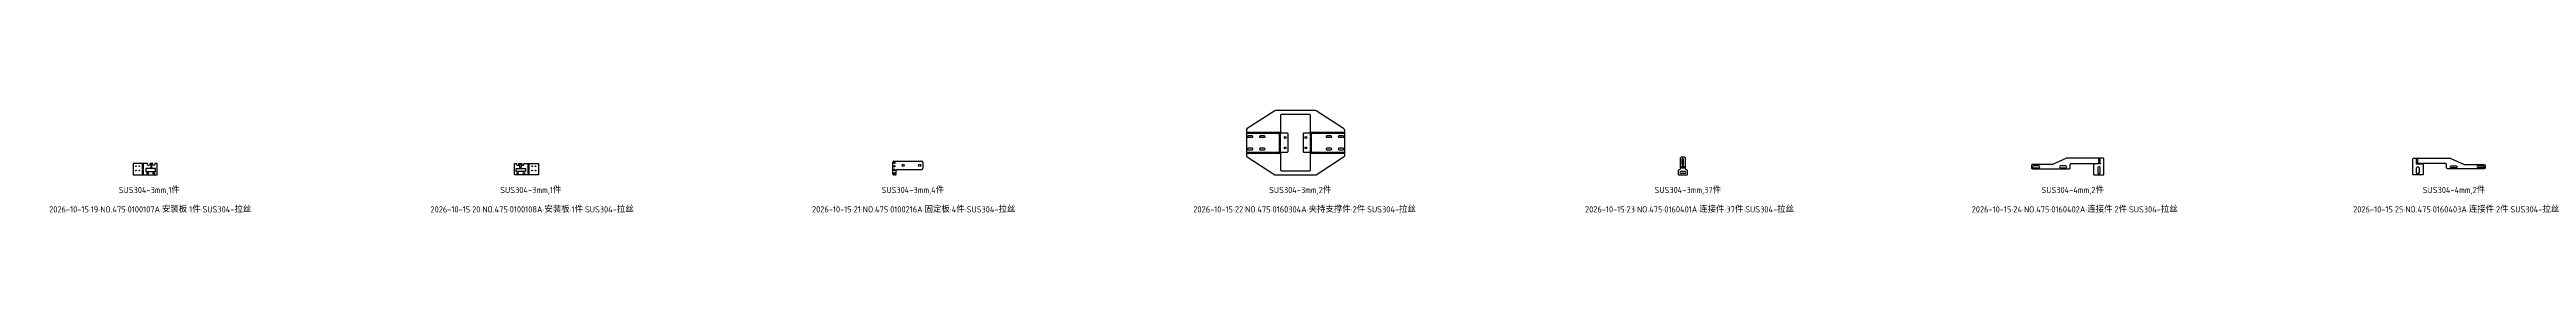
# Model space of a CAD drawing. Header units: inches. Extents: x -1146 to 93018, y 26380 to 28378.
# Drawn here: x -1146 to 10780, y 26431 to 26921 of the extents above; entities that cross this region are included whole.
import ezdxf

# ---------------------------------------------------------------- set-up
doc = ezdxf.new("R2010")
doc.units = ezdxf.units.IN
doc.header["$LTSCALE"] = 0.194989
doc.linetypes.add('CENTER', pattern=[50.8, 31.75, -6.35, 6.35, -6.35])
doc.layers.add('可见 (ISO)', color=7, linetype='Continuous', lineweight=25)
doc.layers.add('折弯线', color=1, linetype='CENTER')
doc.styles.add('Z-English', font='gbenor.shx', dxfattribs={"height": 10, "bigfont": 'hztxt.shx'})

msp = doc.modelspace()

# ---------------------------------------------------------------- linework, layer by layer
at = {"layer": '可见 (ISO)'}
for p, q in [((2914, 26616), (2914, 26673)), ((2919, 26678), (3054, 26678)), ((2926, 26611), (2919, 26611)), ((2931, 26616), (2931, 26633)), ((2936, 26638), (3054, 26638)), ((3059, 26673), (3059, 26643))]:
    msp.add_line(p, q, dxfattribs=at)
for points in [[(4754, 26612, 0.143814), (4759, 26611), (4947, 26611, 0.143814), (4952, 26612), (5085, 26698, 0.255198), (5090, 26706), (5090, 26825, 0.255198), (5085, 26834), (4952, 26919, 0.143814), (4947, 26921), (4759, 26921, 0.143814), (4754, 26919), (4621, 26834, 0.255198), (4617, 26825), (4617, 26706, 0.255198), (4621, 26698)], [(4781, 26715), (4781, 26636, 0.414214), (4786, 26631), (4921, 26631, 0.414214), (4926, 26636), (4926, 26715), (4932, 26722), (4925, 26719), (4896, 26719, -0.414214), (4891, 26724), (4891, 26808, -0.414214), (4896, 26813), (4925, 26813), (4932, 26810), (4926, 26817), (4926, 26896, 0.414214), (4921, 26901), (4786, 26901, 0.414214), (4781, 26896), (4781, 26817), (4775, 26810), (4782, 26813), (4811, 26813, -0.414214), (4816, 26808), (4816, 26724, -0.414214), (4811, 26719), (4782, 26719), (4775, 26722)], [(4625, 26792), (4645, 26792, 1), (4645, 26799), (4625, 26799, 1)], [(4625, 26732), (4645, 26732, 1), (4645, 26739), (4625, 26739, 1)], [(4683, 26792), (4703, 26792, 1), (4703, 26799), (4683, 26799, 1)], [(4683, 26732), (4703, 26732, 1), (4703, 26739), (4683, 26739, 1)], [(5004, 26792), (5024, 26792, 1), (5024, 26799), (5004, 26799, 1)], [(5004, 26732), (5024, 26732, 1), (5024, 26739), (5004, 26739, 1)], [(5062, 26792), (5082, 26792, 1), (5082, 26799), (5062, 26799, 1)], [(5062, 26732), (5082, 26732, 1), (5082, 26739), (5062, 26739, 1)], [(-744, 26613, 0.414214), (-742, 26611), (-630, 26611, 0.414214), (-628, 26613), (-628, 26664, 0.414214), (-630, 26666), (-637, 26666, 0.414214), (-639, 26664), (-639, 26661, -1), (-649, 26661), (-649, 26664, 0.414214), (-651, 26666), (-662, 26666, 0.414214), (-664, 26664), (-664, 26661, -1), (-674, 26661), (-674, 26664, 0.414214), (-676, 26666), (-742, 26666, 0.414214), (-744, 26664)], [(-682, 26629, 0.414214), (-680, 26627), (-638, 26627, 0.414214), (-636, 26629), (-636, 26640, 0.414214), (-638, 26642), (-680, 26642, 0.414214), (-682, 26640)], [(-654, 26649), (-654, 26661, 1), (-659, 26661), (-659, 26649, 1)], [(1208, 26613, -0.414214), (1206, 26611), (1095, 26611, -0.414214), (1093, 26613), (1093, 26664, -0.414214), (1095, 26666), (1101, 26666, -0.414214), (1103, 26664), (1103, 26661, 1), (1113, 26661), (1113, 26664, -0.414214), (1115, 26666), (1126, 26666, -0.414214), (1128, 26664), (1128, 26661, 1), (1138, 26661), (1138, 26664, -0.414214), (1140, 26666), (1206, 26666, -0.414214), (1208, 26664)], [(1146, 26629, -0.414214), (1144, 26627), (1103, 26627, -0.414214), (1101, 26629), (1101, 26640, -0.414214), (1103, 26642), (1144, 26642, -0.414214), (1146, 26640)], [(1118, 26649), (1118, 26661, -1), (1124, 26661), (1124, 26649, -1)], [(6696, 26616, 0.414214), (6701, 26611), (6736, 26611, 0.414214), (6741, 26616), (6741, 26631, 0.414214), (6736, 26636), (6736, 26636, -0.414214), (6731, 26641), (6731, 26691, 0.414214), (6726, 26696), (6711, 26696, 0.414214), (6706, 26691), (6706, 26641, -0.414214), (6701, 26636), (6701, 26636, 0.414214), (6696, 26631)], [(6708, 26619), (6728, 26619, 1), (6728, 26627), (6708, 26627, 1)], [(6722, 26661), (6722, 26686, 1), (6714, 26686), (6714, 26661, 1)], [(8397, 26646, 0.414214), (8402, 26641), (8578, 26641, 0.414214), (8583, 26646), (8583, 26661, -0.414214), (8588, 26666), (8729, 26666), (8729, 26664), (8700, 26664, 0.414214), (8696, 26660), (8696, 26615, 0.414214), (8700, 26611), (8742, 26611, 0.414214), (8746, 26615), (8746, 26687, 0.414214), (8742, 26691), (8564, 26691, 0.109518), (8562, 26690), (8499, 26661, -0.109518), (8497, 26661), (8402, 26661, 0.414214), (8397, 26656)], [(8407, 26646), (8432, 26646, 1), (8432, 26655), (8407, 26655, 1)], [(8537, 26646), (8562, 26646, 1), (8562, 26655), (8537, 26655, 1)], [(8728, 26623), (8728, 26645, 1), (8716, 26645), (8716, 26623, 1)], [(10582, 26646, -0.414214), (10577, 26641), (10401, 26641, -0.414214), (10396, 26646), (10396, 26661, 0.414214), (10391, 26666), (10250, 26666), (10250, 26664), (10279, 26664, -0.414214), (10283, 26660), (10283, 26615, -0.414214), (10279, 26611), (10237, 26611, -0.414214), (10233, 26615), (10233, 26687, -0.414214), (10237, 26691), (10415, 26691, -0.109518), (10417, 26690), (10480, 26661, 0.109518), (10482, 26661), (10577, 26661, -0.414214), (10582, 26656)], [(10251, 26623), (10251, 26645, -1), (10263, 26645), (10263, 26623, -1)], [(10442, 26646), (10417, 26646, -1), (10417, 26655), (10442, 26655, -1)], [(10572, 26646), (10547, 26646, -1), (10547, 26655), (10572, 26655, -1)]]:
    msp.add_lwpolyline(points, format="xyb", close=True, dxfattribs=at)
for centre, radius in [((4804, 26791), 4.25), ((4804, 26741), 4.25), ((4903, 26791), 4.25), ((4903, 26741), 4.25), ((-730, 26653), 1.62), ((-730, 26632), 1.62), ((-714, 26653), 1.62), ((-714, 26632), 1.62), ((-674, 26619), 3.5), ((-644, 26619), 3.5), ((1108, 26619), 3.5), ((1138, 26619), 3.5), ((1178, 26653), 1.62), ((1178, 26632), 1.62), ((1194, 26653), 1.62), ((1194, 26632), 1.62), ((2922, 26670), 3.5), ((2922, 26653), 3.5), ((2922, 26636), 3.5), ((2922, 26619), 3.5), ((2964, 26658), 5.5), ((3044, 26658), 5.5)]:
    msp.add_circle(centre, radius, dxfattribs=at)
for centre, start, end in [((2919, 26673), 90, 180), ((2919, 26616), 180, -90), ((2926, 26616), -90, 0), ((2936, 26633), 90, 180), ((3054, 26673), 0, 90), ((3054, 26643), -90, 0)]:
    msp.add_arc(centre, 5, start, end, dxfattribs=at)
at = {"layer": '折弯线', "color": 5, "linetype": 'CENTER'}
for points in [[(4617, 26816), (4778, 26816)], [(4617, 26811), (4778, 26811)], [(4617, 26721), (4778, 26721)], [(4617, 26716), (4778, 26716)], [(4776, 26720), (4776, 26811)], [(4781, 26720), (4781, 26811)], [(4926, 26720), (4926, 26811)], [(4929, 26816), (5090, 26816)], [(4929, 26811), (5090, 26811)], [(4929, 26721), (5090, 26721)], [(4929, 26716), (5090, 26716)], [(4931, 26720), (4931, 26811)], [(-698, 26611), (-698, 26666)], [(-694, 26611), (-694, 26666)], [(1158, 26611), (1158, 26666)], [(1163, 26611), (1163, 26666)], [(6706, 26651), (6731, 26651)], [(6706, 26646), (6731, 26646)], [(8721, 26666), (8721, 26691)], [(8728, 26666), (8728, 26691)], [(10251, 26666), (10251, 26691)], [(10258, 26666), (10258, 26691)]]:
    msp.add_lwpolyline(points, dxfattribs=at)
at = {"layer": '折弯线', "color": 1, "linetype": 'CENTER', "ltscale": 0.5}
for points in [[(4617, 26813), (4778, 26813)], [(4617, 26718), (4778, 26718)], [(4778, 26720), (4778, 26811)], [(4928, 26720), (4928, 26811)], [(4929, 26813), (5090, 26813)], [(4929, 26718), (5090, 26718)], [(-696, 26611), (-696, 26666)], [(1160, 26611), (1160, 26666)], [(6706, 26648), (6731, 26648)], [(8724, 26666), (8724, 26691)], [(10255, 26666), (10255, 26691)]]:
    msp.add_lwpolyline(points, dxfattribs=at)

# ---------------------------------------------------------------- texts
at = {"color": 3, "style": 'Z-English'}
for s, p in [('SUS304-3mm,1件', (-813, 26524)), ('SUS304-3mm,1件', (1024, 26524)), ('SUS304-3mm,4件', (2860, 26524)), ('SUS304-3mm,2件', (4726, 26524)), ('SUS304-3mm,37件', (6582, 26524)), ('SUS304-4mm,2件', (8445, 26524)), ('SUS304-4mm,2件', (10281, 26524))]:
    msp.add_text(s, height=30, dxfattribs=at).set_placement(p)
at = {"color": 2, "style": 'Z-English'}
for s, p in [('2026-10-15·19·NO.475·0100107A·安装板·1件·SUS304-拉丝', (-1148, 26431)), ('2026-10-15·20·NO.475·0100108A·安装板·1件·SUS304-拉丝', (688, 26431)), ('2026-10-15·21·NO.475·0100216A·固定板·4件·SUS304-拉丝', (2525, 26431)), ('2026-10-15·22·NO.475·0160304A·夹持支撑件·2件·SUS304-拉丝', (4361, 26431)), ('2026-10-15·23·NO.475·0160401A·连接件·37件·SUS304-拉丝', (6247, 26431)), ('2026-10-15·24·NO.475·0160402A·连接件·2件·SUS304-拉丝', (8109, 26431)), ('2026-10-15·25·NO.475·0160403A·连接件·2件·SUS304-拉丝', (9946, 26431))]:
    msp.add_text(s, height=30, dxfattribs=at).set_placement(p)

doc.saveas('drawing.dxf')
